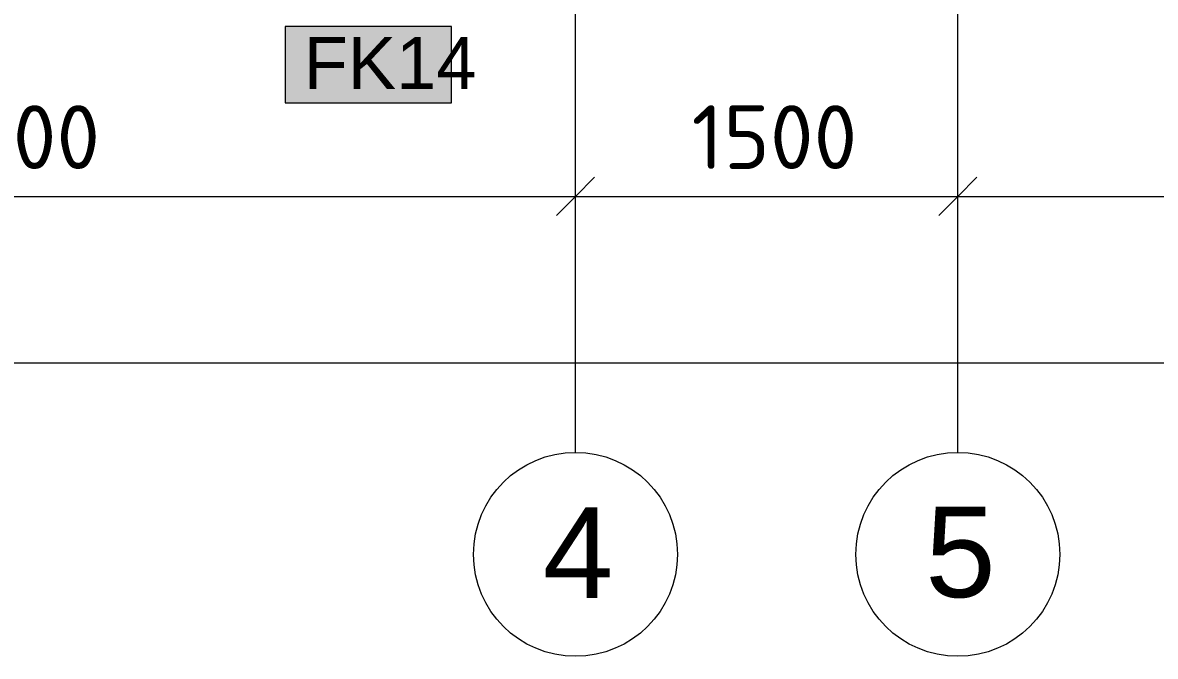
# Model space of a CAD drawing. Header units: millimetres. Extents: x -3817 to 677485, y -22715 to 103890.
# Drawn here: x 562509 to 566953, y -1083 to 1402 of the extents above; entities that cross this region are included whole.
import ezdxf

# ---------------------------------------------------------------- set-up
doc = ezdxf.new("R2010")
doc.units = ezdxf.units.MM
doc.layers.add('PDF _Геометрия', color=7, linetype='Continuous', true_color=0x1d1d1d)
doc.layers.add('PDF _Сплошная заливка', color=7, linetype='Continuous', true_color=0xffffff)
doc.layers.add('PDF _Текст', color=7, linetype='Continuous')
doc.styles.add('PDF ArialMT', font='arial.ttf')
doc.styles.add('PDF GOST-Common', font='arial.ttf')
doc.styles.add('PDF ISOCPEUR', font='isocpeur.ttf')

msp = doc.modelspace()

# ---------------------------------------------------------------- linework, layer by layer
at = {"layer": 'PDF _Геометрия', "color": 253, "lineweight": 9, "true_color": 0xaaaaaa}
for points in [[(564678.1, -283.3), (564678.1, 2216.7), (564678.1, 4177)], [(566178.1, -283.3), (566178.1, 2216.7), (566178.1, 4177)]]:
    msp.add_lwpolyline(points, dxfattribs=at)
at = {"layer": 'PDF _Геометрия', "color": 7, "lineweight": 9}
msp.add_lwpolyline([(564191.6, 1387), (563538.5, 1387), (563538.5, 1087), (564191.6, 1087)], close=True, dxfattribs=at)
for points in [[(552158.1, 720.4), (555878.1, 720.4), (560178.1, 720.4), (564678.1, 720.4), (566178.1, 720.4), (569178.1, 720.4), (570678.1, 720.4), (574378.1, 720.4), (578078.1, 720.4), (581778.1, 720.4), (585478.1, 720.4), (590478.1, 720.4), (590478.1, 840.4)], [(564678.1, 526.4), (564678.1, 720.4), (564678.1, 840.4)], [(566178.1, 526.4), (566178.1, 720.4), (566178.1, 840.4)], [(552158.1, 67.7), (590598.1, 67.7)]]:
    msp.add_lwpolyline(points, dxfattribs=at)
at = {"layer": 'PDF _Геометрия', "color": 7, "lineweight": 20}
for points in [[(564753.1, 795.4), (564678.1, 720.4), (564603.1, 645.4)], [(566253.1, 795.4), (566178.1, 720.4), (566103.1, 645.4)]]:
    msp.add_lwpolyline(points, dxfattribs=at)
at = {"layer": 'PDF _Геометрия', "color": 253, "lineweight": 9, "true_color": 0xaaaaaa}
for centre in [(564678.1, -683.3), (566178.1, -683.3)]:
    msp.add_circle(centre, 400, dxfattribs=at)
at = {"layer": 'PDF _Геометрия', "color": 253, "lineweight": 20, "true_color": 0xaaaaaa}
for centre in [(564678.1, -683.3), (566178.1, -683.3)]:
    msp.add_circle(centre, 400, dxfattribs=at)
at = {"layer": 'PDF _Сплошная заливка', "lineweight": 9, "transparency": 33554559}
msp.add_solid([(564191.6, 1387), (563538.5, 1387), (564191.6, 1087), (563538.5, 1087)], dxfattribs=at)

# ---------------------------------------------------------------- texts
at = {"layer": 'PDF _Текст', "attachment_point": 4}
for s, insert, char_height, style in [('FK14', (563611.4, 1243.6), 203.2, 'PDF GOST-Common'), ('4500', (562100.1, 953.1), 250.11, 'PDF ISOCPEUR'), ('1500', (565133.6, 953.1), 250.11, 'PDF ISOCPEUR')]:
    msp.add_mtext(s, dxfattribs=dict(at, insert=insert, char_height=char_height, style=style))
at = {"layer": 'PDF _Текст', "color": 9, "true_color": 0xbebebe, "char_height": 355.6, "attachment_point": 4, "style": 'PDF ArialMT'}
for s, insert in [('4', (564550.1, -676.1)), ('5', (566050.2, -676.1))]:
    msp.add_mtext(s, dxfattribs=dict(at, insert=insert))

doc.saveas('drawing.dxf')
